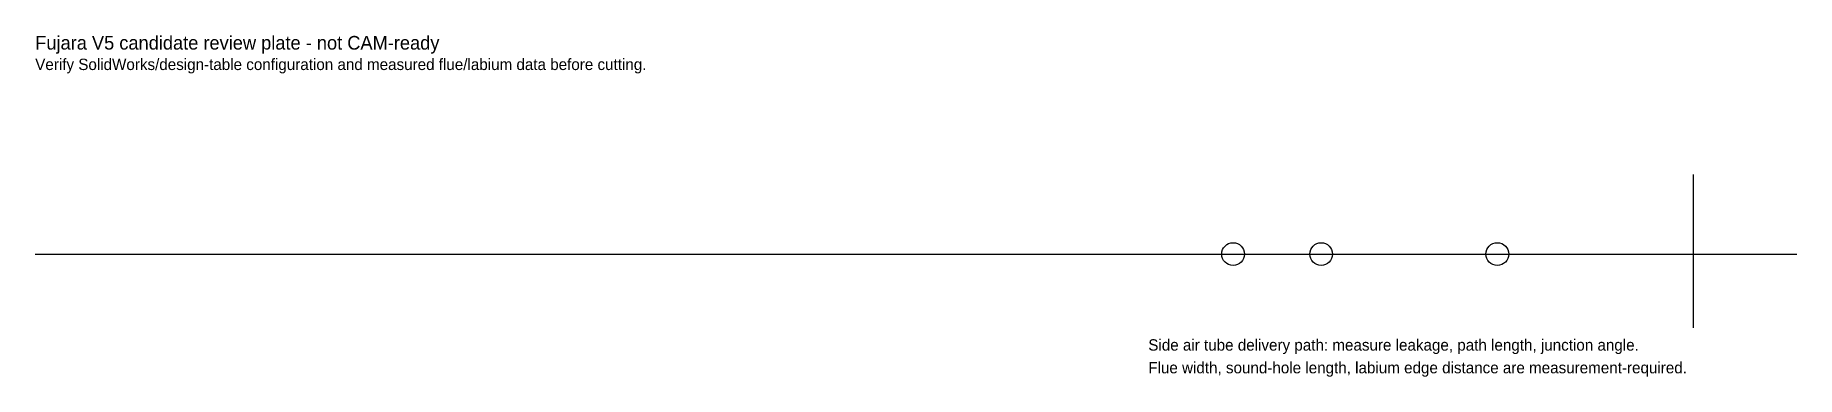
# Model space of a CAD drawing. Extents: x 0 to 1551, y 52 to 353.
import ezdxf

# ---------------------------------------------------------------- set-up
doc = ezdxf.new("R2010")
doc.units = 0

msp = doc.modelspace()

# ---------------------------------------------------------------- linework, layer by layer
at = {"layer": 'BORE_CENTERLINE'}
msp.add_line((0, 160), (1550.96, 160), dxfattribs=at)
at = {"layer": 'SIDE_TUBE_REVIEW'}
msp.add_line((1460, 95), (1460, 230), dxfattribs=at)
at = {"layer": 'TONE_HOLE_REVIEW'}
for centre in [(1054.65, 160), (1132.2, 160), (1287.3, 160)]:
    msp.add_circle(centre, 10, dxfattribs=at)

# ---------------------------------------------------------------- texts
at = {"layer": 'NOTES'}
for s, height, p in [('Fujara V5 candidate review plate - not CAM-ready', 12, (0, 340)), ('Verify SolidWorks/design-table configuration and measured flue/labium data before cutting.', 10, (0, 322)), ('Side air tube delivery path: measure leakage, path length, junction angle.', 10, (980, 75)), ('Flue width, sound-hole length, labium edge distance are measurement-required.', 10, (980, 55))]:
    msp.add_text(s, height=height, dxfattribs=at).set_placement(p)

doc.saveas('drawing.dxf')
